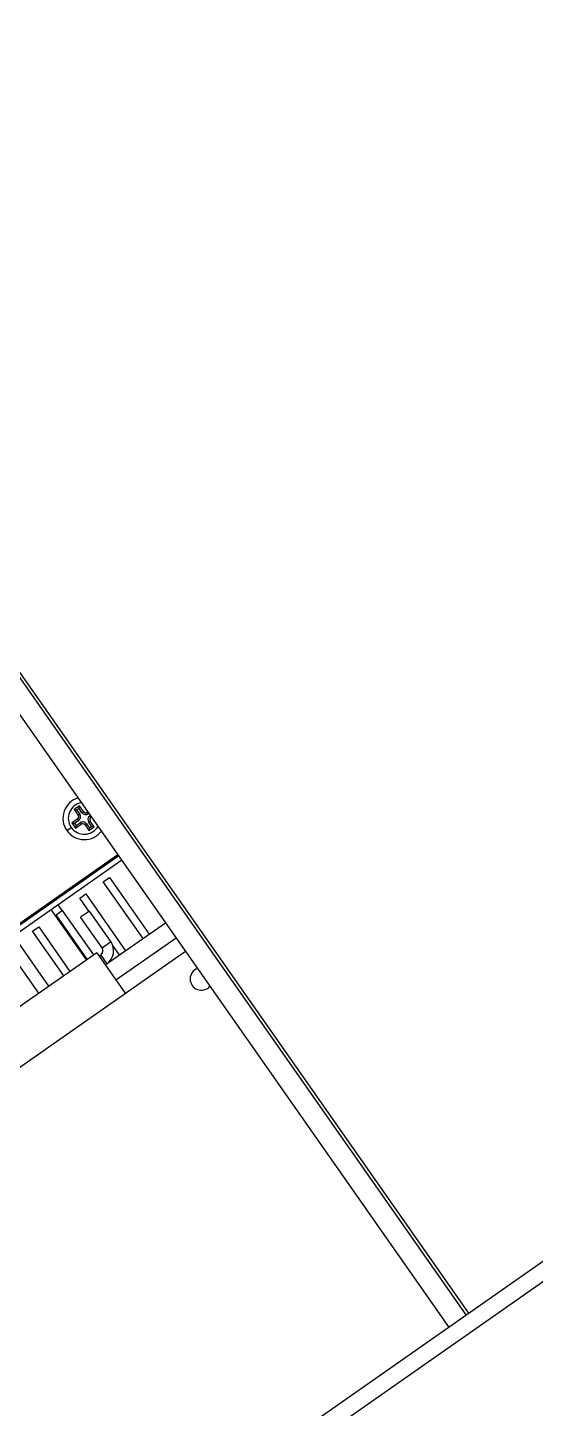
# Model space of a CAD drawing. Header units: millimetres. Extents: x 152904052 to 153933663, y 538271515 to 539240469.
# Drawn here: x 153346764.1 to 153346859.3, y 538942320.1 to 538942579.2 of the extents above; entities that cross this region are included whole.
import ezdxf

# ---------------------------------------------------------------- set-up
doc = ezdxf.new("R2010")
doc.units = ezdxf.units.MM
doc.layers.add('POWR', color=5, linetype='Continuous')

msp = doc.modelspace()

# ---------------------------------------------------------------- linework, layer by layer
at = {"layer": 'POWR', "color": 7}
for p, q in [((153346534.48, 538942119.3), (153347379.03, 538942710.65)), ((153346536.26, 538942116.76), (153347380.81, 538942708.11)), ((153346846.37, 538942337.69), (153346659.73, 538942604.24)), ((153346660.14, 538942604.52), (153346846.78, 538942337.97)), ((153346843.1, 538942335.39), (153346656.46, 538942601.94)), ((153346773.85, 538942433.15), (153346772.87, 538942432.46)), ((153346772.87, 538942432.46), (153346773.61, 538942431.4)), ((153346773.36, 538942432.38), (153346772.87, 538942432.46)), ((153346773.76, 538942432.66), (153346773.36, 538942432.38)), ((153346773.36, 538942432.38), (153346773.9, 538942431.6)), ((153346773.76, 538942432.66), (153346773.85, 538942433.15)), ((153346774.31, 538942431.89), (153346773.76, 538942432.66)), ((153346774.6, 538942432.09), (153346773.85, 538942433.15)), ((153346774.31, 538942431.89), (153346774.6, 538942432.09)), ((153346773.49, 538942430.7), (153346772.43, 538942429.96)), ((153346772.43, 538942429.96), (153346773.11, 538942428.97)), ((153346772.91, 538942429.87), (153346772.43, 538942429.96)), ((153346773.69, 538942430.42), (153346772.91, 538942429.87)), ((153346772.91, 538942429.87), (153346773.2, 538942429.46)), ((153346773.11, 538942428.97), (153346774.18, 538942429.72)), ((153346773.2, 538942429.46), (153346773.98, 538942430.01)), ((153346773.69, 538942430.42), (153346773.49, 538942430.7)), ((153346773.9, 538942431.6), (153346773.61, 538942431.4)), ((153346773.98, 538942430.01), (153346774.18, 538942429.72)), ((153346775.16, 538942429.8), (153346774.88, 538942429.6)), ((153346774.88, 538942429.6), (153346775.62, 538942428.53)), ((153346775.16, 538942429.8), (153346775.71, 538942429.02)), ((153346775.42, 538942432.05), (153346775.29, 538942431.97)), ((153346775.49, 538942431.68), (153346775.29, 538942431.97)), ((153346775.62, 538942431.76), (153346775.49, 538942431.68)), ((153346775.57, 538942430.08), (153346775.86, 538942430.29)), ((153346776.11, 538942429.31), (153346775.57, 538942430.08)), ((153346775.78, 538942431.27), (153346775.9, 538942431.36)), ((153346775.78, 538942431.27), (153346775.98, 538942430.98)), ((153346776.6, 538942429.22), (153346775.86, 538942430.29)), ((153346775.98, 538942430.98), (153346776.1, 538942431.07)), ((153346771.46, 538942428.55), (153346772.28, 538942429.12)), ((153346773.2, 538942429.46), (153346773.11, 538942428.97)), ((153346775.62, 538942428.53), (153346776.6, 538942429.22)), ((153346775.71, 538942429.02), (153346775.62, 538942428.53)), ((153346775.71, 538942429.02), (153346776.11, 538942429.31)), ((153346776.11, 538942429.31), (153346776.6, 538942429.22)), ((153346734.55, 538942391.47), (153346781.04, 538942424.02)), ((153346781.21, 538942423.78), (153346734.72, 538942391.23)), ((153346781.78, 538942422.96), (153346735.3, 538942390.41)), ((153346778.31, 538942418.94), (153346779.46, 538942419.74)), ((153346779.46, 538942419.74), (153346786.91, 538942409.09)), ((153346773.89, 538942415.84), (153346775.03, 538942416.65)), ((153346775.03, 538942416.65), (153346782.49, 538942406)), ((153346785.77, 538942408.29), (153346778.31, 538942418.94)), ((153346770.61, 538942413.55), (153346769.86, 538942414.61)), ((153346775.61, 538942413.39), (153346773.89, 538942415.84)), ((153346775.15, 538942404.28), (153346768.55, 538942413.7)), ((153346769.46, 538942412.75), (153346770.61, 538942413.55)), ((153346775.31, 538942404.39), (153346769.46, 538942412.75)), ((153346770.61, 538942413.55), (153346776.46, 538942405.19)), ((153346775.69, 538942413.44), (153346774.05, 538942412.3)), ((153346778.07, 538942406.56), (153346774.05, 538942412.3)), ((153346779.7, 538942407.71), (153346775.69, 538942413.44)), ((153346768.1, 538942399.34), (153346761.51, 538942408.76)), ((153346765.04, 538942409.65), (153346766.19, 538942410.45)), ((153346770.89, 538942401.29), (153346765.04, 538942409.65)), ((153346766.19, 538942410.45), (153346772.04, 538942402.1)), ((153346778.68, 538942403.33), (153346789.98, 538942411.24)), ((153346766.22, 538942398.02), (153346759.62, 538942407.44)), ((153346778.07, 538942406.56), (153346779.7, 538942407.71)), ((153346781.34, 538942405.19), (153346780.06, 538942407.02)), ((153346780.66, 538942400.5), (153346791.96, 538942408.42)), ((153346484.28, 538942189.25), (153346793.71, 538942405.92)), ((153346777.07, 538942405.62), (153346555.9, 538942250.76)), ((153346777.07, 538942405.62), (153346782.41, 538942398.01)), ((153346777.53, 538942404.97), (153346777.82, 538942405.17)), ((153346777.82, 538942405.17), (153346778.97, 538942403.53))]:
    msp.add_line(p, q, dxfattribs=at)
for centre, radius, start, end in [((153346774.74, 538942430.84), 4, 106.79, 215), ((153346774.74, 538942430.84), 3, 100.3757, 215), ((153346775.01, 538942432.37), 0.5, 215, 305), ((153346773.2, 538942431.11), 0.5, 305, 35), ((153346773.2, 538942431.11), 0.851, 305, 35), ((153346774.47, 538942429.31), 0.851, 35, 125), ((153346774.47, 538942429.31), 0.5, 35, 125), ((153346775.01, 538942432.37), 0.851, 215, 305), ((153346776.27, 538942430.57), 0.851, 125, 215), ((153346776.27, 538942430.57), 0.5, 125, 215), ((153346774.74, 538942430.84), 4, 215, 323.21), ((153346774.74, 538942430.84), 3, 215, 329.6243), ((153346777.25, 538942405.99), 1, 305, 35), ((153346777.25, 538942405.99), 3, 305, 35), ((153346796.7, 538942400.69), 2.1, 109.8169, 320.1831)]:
    msp.add_arc(centre, radius, start, end, dxfattribs=at)

doc.saveas('drawing.dxf')
